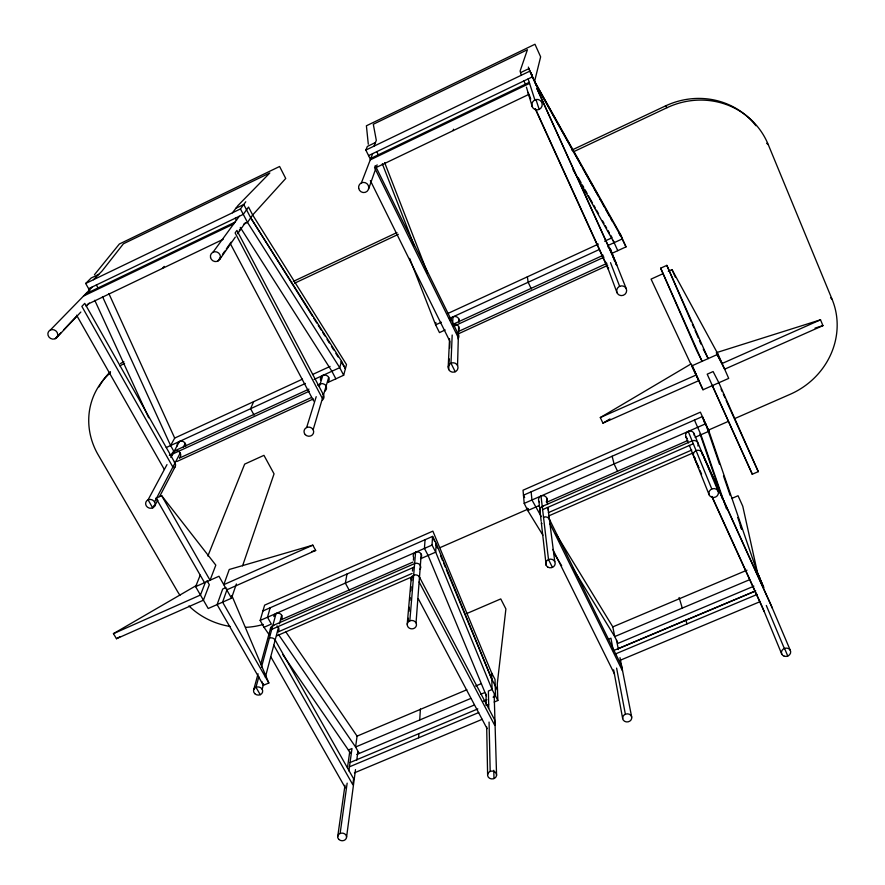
<?xml version="1.0" encoding="UTF-8"?>
<svg xmlns="http://www.w3.org/2000/svg" width="885" height="885" viewBox="0 0 885 885"><rect width="100%" height="100%" fill="white"/><g stroke="black" fill="none" stroke-linecap="round" stroke-linejoin="round"><path stroke-width="1.33" d="M457.545 365.472L458.64 326.554M458.773 321.476L458.85 318.932M452.18 335.028L450.985 363.226A4.923 4.724 2.3 0 0 450.321 371.368A4.923 4.724 2.3 0 0 458.01 367.872A4.923 4.724 2.3 0 0 450.985 363.215L455.222 371.755M452.677 323.213L452.943 316.896M448.197 367.109L449.558 338.701M448.673 369.51L449.171 358.845M449.668 348.181L449.978 341.51L370.361 180.606M262.922 610.96L432.555 536.421L436.172 543.39L435.697 552.129L492.082 689.47L497.846 700.489L494.151 702.037M420.53 558.767L435.697 552.129L432.035 545.083L432.555 536.421L434.668 541.52M418.616 737.791L418.87 733.61M419.722 719.981L420.397 709.018M425.054 539.717L424.435 548.412L428.108 555.448L486.407 695.898M453.363 130.549L453.452 129.232M416.038 622.863L421.216 554.154M435.84 322.472L435.641 324.861L439.48 332.594L445.166 329.972M409.821 620.839A4.657 4.226 3.8 0 1 416.492 625.009A4.657 4.226 3.8 0 1 409.246 628.129A4.657 4.226 3.8 0 1 409.821 620.839L415.585 552.295M408.151 620.993L408.383 618.25M408.981 611.402L409.335 607.287M409.932 600.439L410.164 597.696M410.762 590.848L411.116 586.744M412.001 576.478L411.647 580.56A4.359 3.994 3.9 0 1 414.191 575.04A4.359 3.994 3.9 0 1 419.844 578.137M412.476 571.046L412.709 568.336M413.417 560.183L413.649 557.473A4.215 3.883 4 0 1 414.954 552.638A4.215 3.883 4 0 1 420.364 553.048A4.215 3.883 4 0 1 420.917 558.026M407.211 624.312L411.215 578.524M346.555 837.254L355.505 769.607M356.755 760.138L357.828 752.018M285.623 631.569L357.075 736.132L355.593 747.006L359.21 753.445M340.128 833.449L347.152 783.148M348.867 770.912L351.998 748.522L348.391 750.049L282.757 654.557M337.705 836.613L344.995 785.227M347.484 767.649L349.785 751.431M347.008 574.011L345.349 583.104L349.11 590.029M262.17 689.249L263.575 683.906M265.345 677.235L278.476 627.454M279.439 623.803L281.695 615.285M327.904 382.486L343.668 375.24L346.511 364.587L252.667 214.966L248.541 207.068L243.286 214.347L88.633 288.698M258.874 676.671L255.975 687.28L260.245 694.703M261.396 667.378L276.087 613.471M253.741 689.603L258.066 673.828M260.599 664.624L270.699 627.797M235.886 208.296L243.762 204.501L250.709 217.798L341.533 361.135L339.718 367.651L343.668 375.24M270.179 607.774L267.502 617.243L271.352 624.058L264.007 627.277L260.157 620.462L264.626 605.141L432.865 531.133L491.629 672.921L495.025 679.414L495.545 696.086L493.078 697.126M313.157 429.712L328.689 377.43M306.63 427.521L316.21 396.679M319.341 386.59L322.804 375.439M200.22 575.173L195.618 586.655L208.218 608.515L231.505 598.216L236.372 583.967M242.578 565.836L274.051 473.862L263.951 455.344L244.658 464.127L207.875 556.023M227.146 589.233L222.589 602.154L268.841 682.977L263.431 685.322L217.102 604.588L222.688 589.034L225.918 587.596M368.514 189.191L377.11 164.798M361.39 182.896L372.662 153.636M205.42 582.219L200.452 595.03L113.435 633.649L116.477 638.716L203.417 600.185L209.314 584.708L207.001 580.671M374.045 146.125L376.313 140.339L373.304 124.254L527.416 49.737L520.103 71.065L521.309 75.236M370.317 159.156L365.848 150.074L367.363 146.434L375.45 142.529M253.619 401.679L250.588 408.704L254.061 415.098M154.477 506.397A4.834 4.392 21.3 0 0 150.472 499.428A4.834 4.392 21.3 0 0 146.202 505.755A4.834 4.392 21.3 0 0 154.477 506.397L157.674 500.257M159.588 496.585L174.909 467.158M153.946 505.501L152.696 507.879L148.072 499.837L166.988 464.614M154.565 501.961L180.23 453.02M183.383 447.025L185.275 443.418M170.827 457.479L179.423 441.482M174.146 451.837L170.595 445.542L174.699 438.075L302.504 379.134M219.701 259.46L235.31 237.08M237.645 233.728L245.444 222.533M217.81 261.119L220.918 256.672M222.478 254.438L224.812 251.108M226.361 248.884L231.029 242.202M239.326 230.343L240.72 228.341M213.042 252.192L239.293 216.261M89.894 290.933L85.679 283.466L240.454 208.937L245.776 201.78M232.467 212.787L237.976 205.541L269.837 172.962L123.413 243.784L102.029 271.064L93.434 279.726M94.452 274.715L119.353 244.017L279.594 166.48L285.722 178.471L252.667 214.966L247.512 222.423L243.53 224.336M162.442 268.42L164.134 266.385M55.29 338.678L60.899 332.749M63.709 329.784L76.796 315.945M86.144 306.066L88.013 304.086L223.164 239.315M56.319 338.004A5.078 4.635 33.4 0 0 54.085 329.862A5.078 4.635 33.4 0 0 48.022 335.216A5.078 4.635 33.4 0 0 56.319 338.004L80.845 312.051M86.498 306.055L89.33 303.068M50.323 330.05L92.505 286.84M85.679 283.466L91.133 278.034L98.777 274.35M600.307 417.554L696.362 374.919L691.119 363.89L600.307 417.554L602.939 423.13L609.997 418.937M113.435 633.649L196.879 585.195M116.477 638.716L120.05 636.636M520.568 72.647L528.909 68.632L535.27 82.681L581.545 165.915M365.848 150.074L529.783 71.165L528.367 67.083M368.569 155.605L532.372 76.873L530.9 72.659M85.602 293.909L235.001 222.135M83.478 296.077L233.684 223.938M370.826 158.415L529.23 82.338M370.262 159.875L529.573 83.389M375.671 167.763L528.611 94.496M293.322 281.419L396.967 232.545M571.787 150.118L665.443 105.957A77.614 74.097 -42.8 0 1 755.934 125.725M294.539 283.244L398.294 234.348M573.314 151.866L667.069 107.682A78.245 74.672 -42.5 0 1 768.257 144.62L832.132 299.429A75.546 70.49 -29.2 0 1 790.161 394.301L734.539 418.66M312.527 374.51L330.072 366.423M447.733 313.533L598.382 244.083M604.621 241.207L612.099 237.755L610.75 235.366M166.28 447.533L305.369 383.47M314.087 379.455L339.718 367.651L247.512 222.423L240.454 208.937M441.338 322.24L435.641 324.861L409.644 258.42M449.447 318.5L599.521 249.404M608.139 245.433L622.409 238.861L620.241 234.005L535.27 82.681M174.279 451.051L308.931 389.135M317.66 385.119L320.149 383.968A4.469 4.237 16.7 0 1 325.149 391.059M603.227 255.234L452.622 324.474A4.513 4.359 2.4 0 1 454.923 324.065M169.356 455.366L172.586 453.872M172.697 453.994L309.308 391.203M611.756 253.431L626.016 246.871L621.79 238.297M453.773 326.233L604.001 257.203M179.743 457.954L311.631 397.431M459.016 331.211L606.922 263.354M176.934 461.494L313.39 398.914M458.928 333.579L607.707 265.367M204.535 582.684L156.059 498.211L161.645 495.666L215.818 565.139L210.044 580.239L161.645 495.666M660.664 268.177L702.082 361.312L696.694 350.571L660.664 268.177L666.836 265.367L708.166 358.613L703.254 349.11M663.374 273.52L651.072 279.118L690.632 363.68M668.297 271.275L671.992 269.593L718.045 354.21L728.709 378.393L703 389.765L691.804 366.158M195.618 586.655L218.982 576.257L231.505 598.216M718.045 354.21L692.236 365.704L703 389.765M312.803 545.16L223.783 584.675L229.248 569.497L312.803 545.16L315.68 550.437L226.737 589.853M820.517 319.817L722.138 363.481L716.286 352.695L820.517 319.817L822.939 325.625L724.649 369.189L717.27 354.929M602.939 423.13L698.896 380.594L691.616 365.007M731.718 498.465L738.057 495.744L742.769 506.242L757.494 572.772L763.788 587.529L758.533 575.936L708.951 431.238L702.369 416.581L523.477 495.202L524.65 497.569M524.208 503.388L705.611 423.804L700.389 412.167L523.035 490.213L524.208 503.388L527.759 510.556L542.914 535.226M260.157 620.462L432.035 545.083M440 547.649L528.489 508.897M708 430.287L728.222 421.426M538.899 505.689L527.759 510.556L527.537 508.2M547.074 502.105L687.844 440.476M695.101 437.301L708.951 431.238L705.666 423.915L719.483 464.216M281.187 619.754L413.007 562.063M542.251 506.441L692.103 440.863A4.447 4.126 -18.5 0 1 697.9 446.029M272.779 625.629L414.634 563.568A4.281 3.938 4 0 1 420.065 569.376M542.627 509.638L693.287 443.761M271.761 629.346L414.346 567.019M548.357 512.647L691.749 450.034M277.956 632.001L412.067 573.458M548.766 515.878L692.933 452.976M276.961 635.762L411.813 576.931M752.305 474.227L758.279 471.65L718.863 382.751L713.111 371.556L707.203 374.178L752.305 474.227L712.27 385.429M466.738 613.559L500.766 598.924L505.899 608.957L497.281 683.74L497.846 700.489M753.887 586.18L618.04 643.351L614.721 636.581L612.818 626.879L746.984 570.161M357.075 736.132L466.826 689.758M475.665 686.019L480.71 683.895M608.393 639.247L610.927 638.185L613.062 649.446M749.462 579.764L614.721 636.581L572.949 568.347M470.665 698.497L355.593 747.006L278.366 634.313M480.854 694.205L484.67 692.601M356.81 754.462L474.238 705.046M483.088 701.329L486.883 699.736M613.305 650.696L755.702 590.848M617.73 648.926L754.728 591.346M350.04 762.538L477.823 708.907M486.142 705.356L488.675 704.283M615.285 654.015L757.25 594.399M349.431 766.83L478.741 712.558M619.954 660.376L760.436 601.501M354.398 772.848L482.192 719.317M815.03 328.103L822.939 325.625M311.697 551.576L315.68 550.437M766.62 143.27L768.257 144.62M665.443 105.957L667.069 107.682M830.683 297.836L832.132 299.429M156.059 498.211L157.762 500.368M264.007 627.277L269.482 635.231M240.277 227.412L331.897 371.246L335.858 378.824M250.709 217.798L312.383 316.011M313.854 318.357L316.797 323.025M318.257 325.37L321.2 330.05M322.671 332.384L324.872 335.891M327.074 339.397L329.275 342.904M331.477 346.411L333.678 349.918M335.88 353.436L338.092 356.943M341.024 361.611L345.427 368.636L341.533 361.135M553.733 552.848L561.676 565.769M538.932 505.988L540.37 508.333M556.145 534.153L612.818 626.879M541.266 516.586L531.951 499.981L531.122 491.85M76.586 315.182L164.311 469.47M270.91 656.958L345.327 787.849M172.874 467.059L81.862 306.398L84.75 303.367L175.009 462.977M273.797 645.209L352.816 784.718L353.613 778.778L275.158 640.054M578.303 177.808L581.014 182.598M582.363 184.998L583.713 187.399M585.062 189.799L587.098 193.395M588.448 195.795L592.496 202.986M593.846 205.386L595.207 207.787M596.556 210.176L598.581 213.783M602.641 220.973L603.99 223.374M605.34 225.775L606.69 228.164M608.039 230.565L609.389 232.965M572.993 169.655L614.146 242.667L617.763 250.665M348.391 750.049L350.206 753.257M529.783 71.165L536.244 85.425L622.409 238.861M96.377 284.981L98.257 288.344M582.883 168.327L592.95 186.425M594.289 188.837L598.315 196.072M599.654 198.483L600.992 200.895M602.342 203.307L604.344 206.935M605.694 209.347L609.71 216.582M611.059 218.993L612.398 221.405M619.102 233.474L620.44 235.886M322.428 398.515L235.122 232.943L236.903 230.421L323.501 394.876M419.125 581.932L494.77 725.401L494.604 719.782L419.49 577.142M230.653 244.227L313.655 401.027M418.306 598.725L487.06 728.62M235.299 218.186L236.516 220.487M446.305 569.575L491.806 679.204L497.492 690.101M552.417 567.385L548.512 559.53L541.012 496.009M552.848 549.408L614.544 674.116M458.419 334.453L375.295 165.617L374.554 167.674L458.319 337.694M549.375 519.196L621.403 665.498L622.454 670.808L549.939 523.643M376.767 151.667L378.514 155.218M531.354 289.008L528.168 282.26L527.349 276.828M617.542 471.251L614.09 463.95L612.132 456.24M94.761 300.28L148.702 417.775M102.494 296.575L170.595 445.542M523.909 80.944L525.579 84.595M528.002 92.427L529.717 96.199M535.447 108.766L604.709 260.865M605.285 262.126L607.165 266.252M693.696 456.273L695.002 459.138M695.433 460.089L698.862 467.601M711.971 496.397L762.151 606.59L781.732 654.059M528.456 93.932L530.735 98.943M535.281 108.944L608.194 269.029M695.322 460.322L698.741 467.822M699.88 470.322L701.584 474.072M711.828 496.573L764.209 611.568M108.866 293.555L174.699 438.075M759.883 578.37L755.204 568.059L758.533 575.936M615.717 262.336L536.786 88.212L616.812 265.08M701.993 452.655L770.238 603.205L790.371 650.486M703.675 456.682L772.351 608.161M721.021 389.068L722.149 391.568M723.277 394.079L724.97 397.83M726.098 400.33L758.279 471.65M620.241 234.005L626.016 246.871M671.992 269.593L675.321 277.116M666.836 265.367L691.251 321.653M692.336 324.153L693.962 327.904M695.046 330.404L698.298 337.915M699.382 340.415L701.008 344.165M694.459 420.054L700.931 434.745L726.508 508.941M755.436 568.225L761.686 582.905M231.815 595.517L268.841 682.977M261.816 681.516L263.431 685.322M784.63 648.561L787.772 656.05M766.31 605.473L784.331 648.484M613.128 240.211L614.146 242.667M693.928 433.373L718.089 491.12M435.73 544.076L437.312 547.903M440.487 555.548L442.6 560.648M443.662 563.192L445.243 567.019M436.172 543.39L491.806 679.204M688.242 431.426L711.794 488.985M685.93 436.88L688.353 442.942M689.327 445.365L709.206 494.958M610.462 249.194L626.237 288.643A5.044 4.845 -24.9 0 1 621.082 295.601A5.044 4.845 -24.9 0 1 617.619 287.957A5.044 4.845 -24.9 0 1 626.237 288.643M384.632 162.586L427.532 272.923M382.331 163.791L414.224 245.687M610.517 262.657L619.644 286.331M605.362 261.429L617.066 292.824M536.244 85.425L534.684 81.011L540.635 56.85L534.971 44.25L366.401 125.792L368.293 144.211M702.369 416.581L704.626 423.063M740.258 525.447L741.608 529.33M700.002 433.871L722.381 498.775M723.487 475.92L730.18 495.412M737.758 517.515L741.763 529.219M535.967 99.54L539.197 109.419A5.277 5.177 -64.6 0 1 531.874 104.242A5.277 5.177 -64.6 0 1 540.06 100.348A5.277 5.177 -64.6 0 1 539.197 109.419M528.135 78.909L534.883 99.928M679.105 597.508L682.269 608.095M685.886 620.197L686.992 623.903M526.431 87.172L532.316 106.93M616.513 640.065L618.383 649.535M619.987 657.655L631.713 717.182M616.602 668.109L625.374 714.228A4.58 4.049 -7.1 0 0 624.478 721.231A4.58 4.049 -7.1 0 0 631.735 718.233A4.58 4.049 -7.1 0 0 625.374 714.217M613.626 669.845L622.675 718.62M546.676 497.912L547.505 504.45M548.003 508.366L554.773 561.61M538.899 501.308L539.352 505.258M539.651 507.879L541.178 521.353M546.167 565.316L541.332 522.714A4.425 4.104 -5.5 0 0 541.941 523.61M494.184 694.703L496.573 775.326A4.502 3.949 -0.5 0 1 489.516 778.236A4.502 3.949 -0.5 0 1 490.19 771.41L489.073 722.06M491.629 672.921L492.082 689.47L488.376 691.041L488.763 708.343M493.775 770.282L493.996 778.568M486.042 694.094L486.252 705.024M486.684 726.873L487.613 774.663M273.863 616.579A4.171 3.761 11.4 0 1 279.76 613.526A4.171 3.761 11.4 0 1 280.81 619.777M277.005 625.938A4.237 3.817 11.3 0 1 277.591 632.012M270.611 629.777A4.237 3.817 11.3 0 1 273.819 625.319M269.35 638.196A4.314 3.872 11.2 0 1 275.545 641.017M490.19 771.41A4.502 3.949 -0.5 0 1 496.573 775.326M543.523 517.238A4.425 4.104 -5.5 0 1 549.751 521.287M540.093 511.829A4.348 4.038 -5.6 0 1 543.335 506.12M547.406 507.481A4.348 4.038 -5.6 0 1 548.368 510.424M695.123 457.943A4.525 4.193 -18.2 0 1 693.851 452.7A4.525 4.193 -18.2 0 1 699.183 450.376A4.525 4.193 -18.2 0 1 702.303 454.813M687.302 438.495A4.37 4.06 -18.7 0 1 686.063 433.418A4.37 4.06 -18.7 0 1 691.207 431.161A4.37 4.06 -18.7 0 1 694.227 435.464M539.496 502.182A4.27 3.982 -5.7 0 1 539.795 496.806A4.27 3.982 -5.7 0 1 545.558 496.54A4.27 3.982 -5.7 0 1 546.255 501.872M450.432 320.425A4.425 4.292 2.4 0 1 455.775 316.576A4.425 4.292 2.4 0 1 459.027 322.217M456.074 324.308A4.513 4.359 2.4 0 1 458.817 329.884M320.514 379.975A4.392 4.171 17 0 1 323.147 375.295A4.392 4.171 17 0 1 328.49 377.11A4.392 4.171 17 0 1 327.716 382.42M322.837 393.925A4.547 4.303 16.4 0 1 322.505 400.02M174.323 462.058A4.513 4.137 22.1 0 1 174.19 467.966M177.619 450.896A4.436 4.082 22.4 0 1 179.412 457.943M172.121 455.532A4.436 4.082 22.4 0 1 176.48 450.675M456.87 332.694A4.591 4.436 2.4 0 1 458.054 338.866M614.201 260.533A4.702 4.536 -27.3 0 1 616.082 264.659M608.681 268.055A4.702 4.536 -27.3 0 1 606.822 265.124M177.299 445.896A4.359 4.016 22.6 0 1 181.591 441.106A4.359 4.016 22.6 0 1 185.618 446.527M611.557 253.873A4.613 4.458 -28 0 1 613.394 257.933M607.973 246.926A4.536 4.381 -28.7 0 1 610.816 251.451M531.575 74.152A4.591 4.491 -71.6 0 1 532.206 75.159M99.031 386.867A72.902 67.216 24.7 0 1 110.448 371.656M120.504 363.591A72.902 67.216 24.7 0 1 123.834 361.567M110.459 372.751A73.477 67.68 24.6 0 0 98.202 454.901L177.266 591.047A70.778 64.339 14.8 0 0 179.954 595.284M119.962 365.881A73.477 67.68 24.6 0 1 124.586 363.359M263.321 624.412A70.778 64.339 14.8 0 1 245.654 627.343M230.122 626.447A70.778 64.339 14.8 0 1 188.925 605.937M254.747 693.641A4.602 4.082 10.8 0 0 262.491 692.38A4.602 4.082 10.8 0 0 257.104 686.959A4.602 4.082 10.8 0 0 254.747 693.641M338.822 839.4A4.436 3.828 5.5 0 0 346.345 838.228A4.436 3.828 5.5 0 0 341.223 833.15A4.436 3.828 5.5 0 0 338.822 839.4M711.806 497.259A4.845 4.447 -17.3 0 0 718.41 492.237A4.845 4.447 -17.3 0 0 710.721 489.615A4.845 4.447 -17.3 0 0 711.806 497.259M547.715 567.031A4.724 4.337 -5.2 0 0 555.172 563.822A4.724 4.337 -5.2 0 0 548.523 559.53A4.724 4.337 -5.2 0 0 547.715 567.031M784.21 656.205A4.691 4.148 -15.1 0 0 790.67 651.526A4.691 4.148 -15.1 0 0 783.269 649.07A4.691 4.148 -15.1 0 0 784.21 656.205M210.53 257.546A5.111 4.845 35.1 0 0 218.872 260.422A5.111 4.845 35.1 0 0 216.88 252.004A5.111 4.845 35.1 0 0 210.53 257.546M358.679 188.394A5.144 5.033 39.8 0 0 367.054 191.359A5.144 5.033 39.8 0 0 365.295 182.697A5.144 5.033 39.8 0 0 358.679 188.394M305.248 434.635A4.868 4.569 15.5 0 0 313.456 433.219A4.868 4.569 15.5 0 0 307.825 427.156A4.868 4.569 15.5 0 0 305.248 434.635"/></g></svg>
